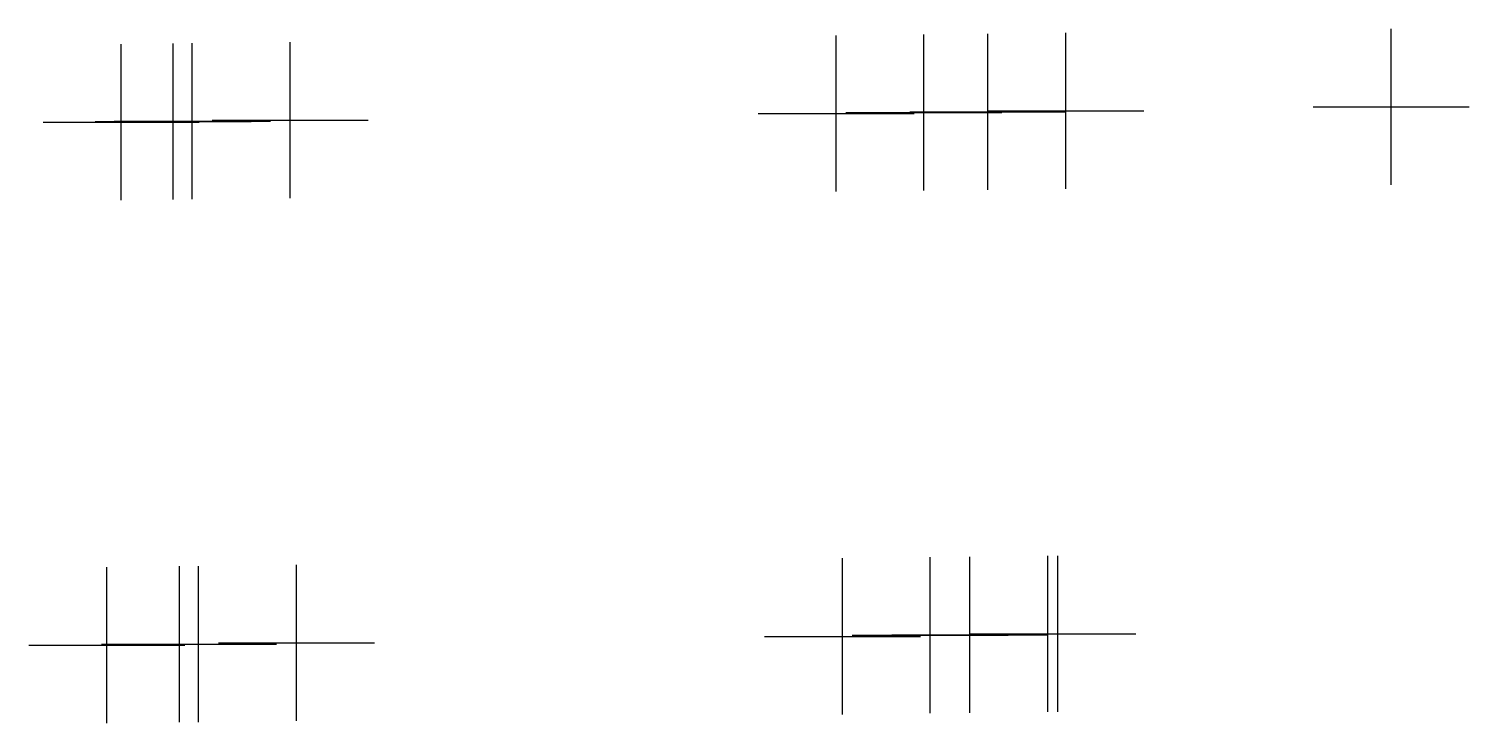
# Model space of a CAD drawing. Header units: metres. Extents: x 107442 to 107761, y 6433710 to 6434563.
# Drawn here: x 107690.31 to 107708.78, y 6434024.02 to 6434032.92 of the extents above; entities that cross this region are included whole.
import ezdxf

# ---------------------------------------------------------------- set-up
doc = ezdxf.new("R2010")
doc.units = ezdxf.units.M
doc.header["$PDMODE"] = 2
doc.header["$PDSIZE"] = 1

msp = doc.modelspace()

# ---------------------------------------------------------------- linework, layer by layer
for p in [(107700.663, 6434031.832, 98.055), (107701.787, 6434031.845, 97.493), (107702.606, 6434031.855, 97.084), (107702.606, 6434031.855, 97.084), (107703.606, 6434031.867, 97.584), (107703.606, 6434031.867, 97.584), (107707.777, 6434031.918, 99.669), (107691.494, 6434031.721, 97.716), (107692.164, 6434031.73, 97.381), (107692.164, 6434031.73, 97.381), (107692.164, 6434031.73, 97.381), (107692.408, 6434031.732, 97.259), (107693.664, 6434031.748, 97.88), (107701.868, 6434025.144, 97.454), (107702.375, 6434025.15, 97.2), (107702.375, 6434025.15, 97.2), (107703.375, 6434025.162, 97.7), (107703.375, 6434025.162, 97.7), (107703.502, 6434025.164, 97.764), (107691.312, 6434025.017, 97.808), (107692.245, 6434025.028, 97.341), (107692.245, 6434025.028, 97.341), (107692.245, 6434025.028, 97.341), (107692.489, 6434025.031, 97.219), (107693.745, 6434025.046, 97.841), (107700.744, 6434025.13, 98.016)]:
    msp.add_point(p)

doc.saveas('drawing.dxf')
